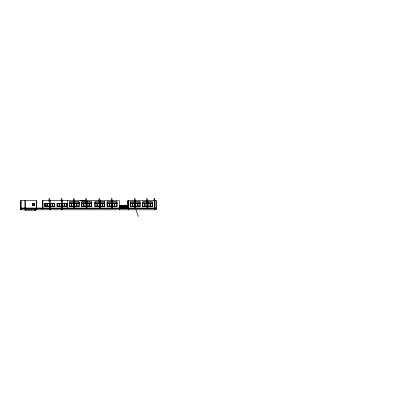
<?xml version="1.0" encoding="UTF-8"?>
<svg xmlns="http://www.w3.org/2000/svg" width="415" height="415" viewBox="0 0 415 415"><rect width="100%" height="100%" fill="white"/><g stroke="black" fill="none" stroke-linecap="round" stroke-linejoin="round"><path stroke-width="0.62" d="M34.611 205.29L34.606 203.35L32.562 203.35L32.567 205.29L34.611 205.29L34.611 203.35M42.626 200.694L42.626 208.05L42.569 200.694L119.349 200.694L119.333 209.788M156.19 200.694L127.877 200.694L127.877 208.05M80.162 200.798L82.206 200.798M82.31 200.798L84.312 200.798M84.411 200.798L86.253 200.798M73.834 201.918L69.331 201.918L69.336 206.416L79.141 206.416L79.135 201.918L74.643 201.918M86.149 201.918L81.646 201.918L81.651 206.416L91.461 206.416L91.456 201.918M86.958 201.918L91.461 201.918M99.413 201.918L94.911 201.918L94.916 206.416L104.725 206.416L104.72 201.918M100.222 201.918L104.808 201.918M112.486 201.918L116.989 201.918L116.989 206.416L107.179 206.416L107.174 201.918L111.677 201.918L111.677 206.416M127.877 201.918L128.51 201.918M130.263 201.918L130.263 206.416L130.253 201.918L140.068 201.918L140.062 206.416L130.263 206.416L134.761 206.416L134.751 201.918M50.241 203.35L54.744 203.35L54.744 206.416L44.934 206.416L44.929 203.35L49.432 203.35M61.591 203.35L57.088 203.35L57.094 206.416L61.591 206.416L57.094 206.416M62.4 203.35L66.903 203.35L66.903 206.416L62.4 206.214L66.903 206.416M69.331 203.35L73.829 203.35M74.643 203.35L79.141 203.35M81.646 203.35L86.144 203.35M86.958 203.35L91.456 203.35M94.911 203.35L99.408 203.35M100.222 203.35L104.72 203.35M107.174 203.35L111.671 203.35M112.486 203.35L116.983 203.35M130.253 203.35L134.751 203.35M135.565 203.35L140.062 203.35M142.553 203.35L147.05 203.35M147.87 203.35L152.367 203.35M47.071 203.454L45.028 203.454L45.028 206.11L47.071 206.11M47.175 203.454L49.323 203.454L49.323 206.11L47.175 206.11L47.175 203.454L47.175 206.11M52.389 203.454L50.345 203.454L50.345 206.11L52.389 206.11M59.231 203.454L57.187 203.454L57.192 206.11L59.231 206.11M64.548 203.454L62.504 203.454L62.504 206.11L64.548 206.11M71.479 203.454L69.43 203.454L69.435 206.11L71.479 206.11M76.791 203.454L74.747 203.454L74.747 206.11L76.791 206.11M83.794 203.454L81.75 203.454L81.75 206.11L83.794 206.11M89.106 203.454L87.062 203.454L87.062 206.11L89.106 206.11M97.058 203.454L95.014 203.454L95.014 206.11L97.058 206.11M102.37 203.454L100.326 203.454L100.326 206.11L102.37 206.11M109.321 203.454L107.272 203.454L107.278 206.11L109.321 206.11M114.633 203.454L112.59 203.454L112.59 206.11L114.633 206.11M132.603 203.454L134.647 203.454L134.647 206.11L132.603 206.11M137.915 203.454L139.959 203.454L139.959 206.11L137.915 206.11M144.908 203.454L146.952 203.454L146.952 206.11L144.908 206.11M150.22 203.454L152.263 203.454L152.263 206.11L150.22 206.11M91.419 204.797L91.419 205.072M99.33 204.797L99.367 205.072M32.562 205.088L34.606 205.088M119.147 205.804L121.455 205.804L121.45 207.744L121.554 205.804L121.963 205.804L122.067 207.744L122.067 205.804L124.988 205.804L125.091 207.744L125.091 205.804L125.501 205.804L125.605 207.744L125.605 205.804L128.484 205.804M119.209 205.907L121.351 205.907L121.351 207.744L119.209 207.744M44.929 206.214L49.432 206.416M107.174 206.214L111.671 206.214M119.209 206.214L121.554 206.214M121.963 206.214L125.091 206.214M125.501 206.214L128.484 206.214M119.209 206.312L121.554 206.312M121.963 206.312L125.091 206.312M125.501 206.312L128.484 206.312M142.563 206.416L152.378 206.416L152.362 201.918L142.553 201.918L142.563 206.416L147.06 206.416M119.084 207.848L121.554 208.05M128.588 207.848L125.501 208.05M20.75 208.05L156.19 208.05M20.75 208.563L42.781 208.563M42.942 208.563L156.19 208.563M43.508 209.788L25.543 209.788L25.543 210.094L35.581 210.094L35.581 209.788M44.41 209.788L117.367 209.788M118.394 209.788L155.319 209.788M135.923 209.829L138.309 216.35M152.378 206.416L147.88 206.416M140.073 206.416L135.575 206.416M116.989 206.416L112.491 206.416M104.725 206.416L100.233 206.416M99.413 206.416L94.916 206.416M91.461 206.416L86.968 206.416M86.149 206.416L81.651 206.416M79.141 206.416L74.648 206.416M73.834 206.416L69.336 206.416M54.744 206.416L50.246 206.416M20.802 201.918L20.823 203.661M156.133 200.694L156.133 209.788M156.045 200.694L156.102 209.788M154.494 209.788L154.396 198.65L154.406 209.788M154.354 200.694L154.354 209.788M154.204 200.829L154.193 198.65L154.121 200.694M150.22 203.35L150.22 206.214M147.88 200.694L147.88 208.563M147.418 201.156L147.418 198.65L146.599 198.65L146.599 201.156M147.06 200.694L147.06 208.563M144.908 203.35L144.908 206.214M137.915 203.35L137.915 206.214M135.575 200.694L135.575 208.563M135.114 201.171L135.114 198.65L134.294 198.65L134.294 201.171M134.761 200.694L134.761 208.563M132.603 203.35L132.603 206.214M128.344 200.694L128.328 209.788M128.266 200.694L128.266 209.788M127.95 200.694L127.95 208.05M125.397 208.05L125.19 205.907L125.195 208.05M125.091 208.05L121.963 208.05M121.865 208.05L121.657 205.907L121.657 208.05M114.633 203.35L114.633 206.214M112.491 200.694L112.491 208.563M112.029 201.156L112.029 198.65L111.215 198.65L111.215 201.156M111.677 200.694L111.677 208.563M109.316 203.35L109.321 206.214M107.179 201.918L107.179 206.416M102.37 203.35L102.37 206.214M100.233 200.694L100.233 208.563M99.766 201.208L99.766 198.718L98.952 198.718L98.952 201.208M99.413 200.694L99.413 208.563M97.058 203.35L97.058 206.214M89.106 203.35L89.106 206.214M86.968 200.694L86.968 208.563M86.512 201.156L86.512 198.65L85.698 198.65L85.698 201.156M86.491 200.694L86.491 206.214M86.149 200.694L86.149 208.563M83.794 203.35L83.794 206.214M76.791 203.35L76.791 206.214M74.653 200.694L74.648 208.563M74.192 200.829L74.192 198.65L73.372 198.65L73.372 201.13M73.974 200.694L73.974 206.214M73.834 200.694L73.834 208.563M71.473 203.35L71.473 206.214M67.272 200.694L67.287 208.563M64.548 203.35L64.548 206.214M62.406 200.694L62.406 209.788M61.985 201.156L61.985 198.65L61.166 198.65L61.166 201.156M61.633 208.05L61.633 209.788L61.591 200.694M59.231 203.35L59.231 206.214M52.389 203.35L52.389 206.214M50.246 200.694L50.246 209.788M49.821 201.156L49.821 198.65L49.001 198.65L49.001 201.156M49.432 200.694L49.432 209.788M47.071 203.35L47.071 206.214M44.934 203.35L44.934 206.416M42.942 200.694L42.942 209.788M36.463 209.788L36.463 200.694L20.75 200.694L20.75 209.788L25.025 209.788L25.025 200.694M36.406 200.694L36.406 209.788M35.451 209.788L35.451 210.094M35.301 209.788L35.301 210.094M35.171 209.788L35.171 210.094M34.808 209.788L34.808 210.094M34.398 209.788L34.393 210.094M32.567 203.35L32.567 205.29M31.742 209.788L31.722 210.094M28.894 209.788L28.889 210.094M25.963 209.788L25.963 210.094M25.823 209.788L25.823 210.094M25.652 209.788L25.652 210.094M25.149 200.694L25.149 209.788M20.926 200.694L20.926 209.788M20.875 200.694L20.875 209.788M73.725 202.022L69.43 202.022L69.435 203.251L73.725 203.251L73.725 202.022M79.037 202.022L74.747 202.022L74.747 203.251L79.037 203.251L79.037 202.022M86.04 202.022L81.75 202.022L81.75 203.251L86.04 203.251L86.04 202.022M91.357 202.022L87.062 202.022L87.062 203.251L91.357 203.251L91.352 202.022M99.304 202.022L95.014 202.022L95.014 203.251L99.304 203.251L99.304 202.022M104.616 202.022L100.326 202.022L100.326 203.251L104.616 203.251L104.616 202.022M111.568 202.022L107.272 202.022L107.272 203.251L111.568 203.251L111.568 202.022M116.88 202.022L112.59 202.022L112.59 203.251L116.88 203.251L116.88 202.022M134.647 202.022L130.357 202.022L130.357 203.251L134.647 203.251L134.647 202.022M139.959 202.022L135.669 202.022L135.669 203.251L139.959 203.251L139.959 202.022M146.952 202.022L142.656 202.022L142.656 203.251L146.952 203.251L146.946 202.022M152.263 202.022L147.968 202.022L147.973 203.251L152.263 203.251L152.263 202.022M54.635 203.454L52.487 203.454L52.487 206.11L54.635 206.11L54.635 203.454M61.482 203.454L59.335 203.454L59.335 206.11L61.482 206.11L61.482 203.454M66.794 203.454L64.647 203.454L64.647 206.11L66.794 206.11L66.794 203.454M73.725 203.454L71.577 203.454L71.577 206.11L73.725 206.11L73.725 203.454M79.037 203.454L76.889 203.454L76.894 206.11L79.037 206.11L79.037 203.454M86.04 203.454L83.892 203.454L83.897 206.11L86.04 206.11L86.04 203.454M91.357 203.454L89.209 203.454L89.209 206.11L91.357 206.11L91.352 203.454M99.304 203.454L97.157 203.454L97.157 206.11L99.304 206.11L99.304 203.454M104.616 203.454L102.474 203.454L102.474 206.11L104.616 206.11L104.616 203.454M111.568 203.454L109.42 203.454L109.42 206.11L111.568 206.11L111.568 203.454M116.88 203.454L114.732 203.454L114.737 206.11L116.88 206.11L116.88 203.454M132.499 203.454L130.357 203.454L130.357 206.11L132.499 206.11L132.499 203.454M137.816 203.454L135.669 203.454L135.669 206.11L137.816 206.11L137.816 203.454M144.804 203.454L142.656 203.454L142.656 206.11L144.804 206.11L144.804 203.454M150.116 203.454L147.968 203.454L147.968 206.11L150.116 206.11L150.116 203.454M34.455 203.558L32.718 203.558L32.718 204.886L34.455 204.886L34.455 203.558M34.549 204.211L34.227 204.268L34.549 204.211M124.889 205.907L122.166 205.907L122.171 207.744L124.889 207.744L124.884 205.907M128.38 205.907L125.704 205.907L125.704 207.744L128.38 207.744L128.38 205.907"/></g></svg>
